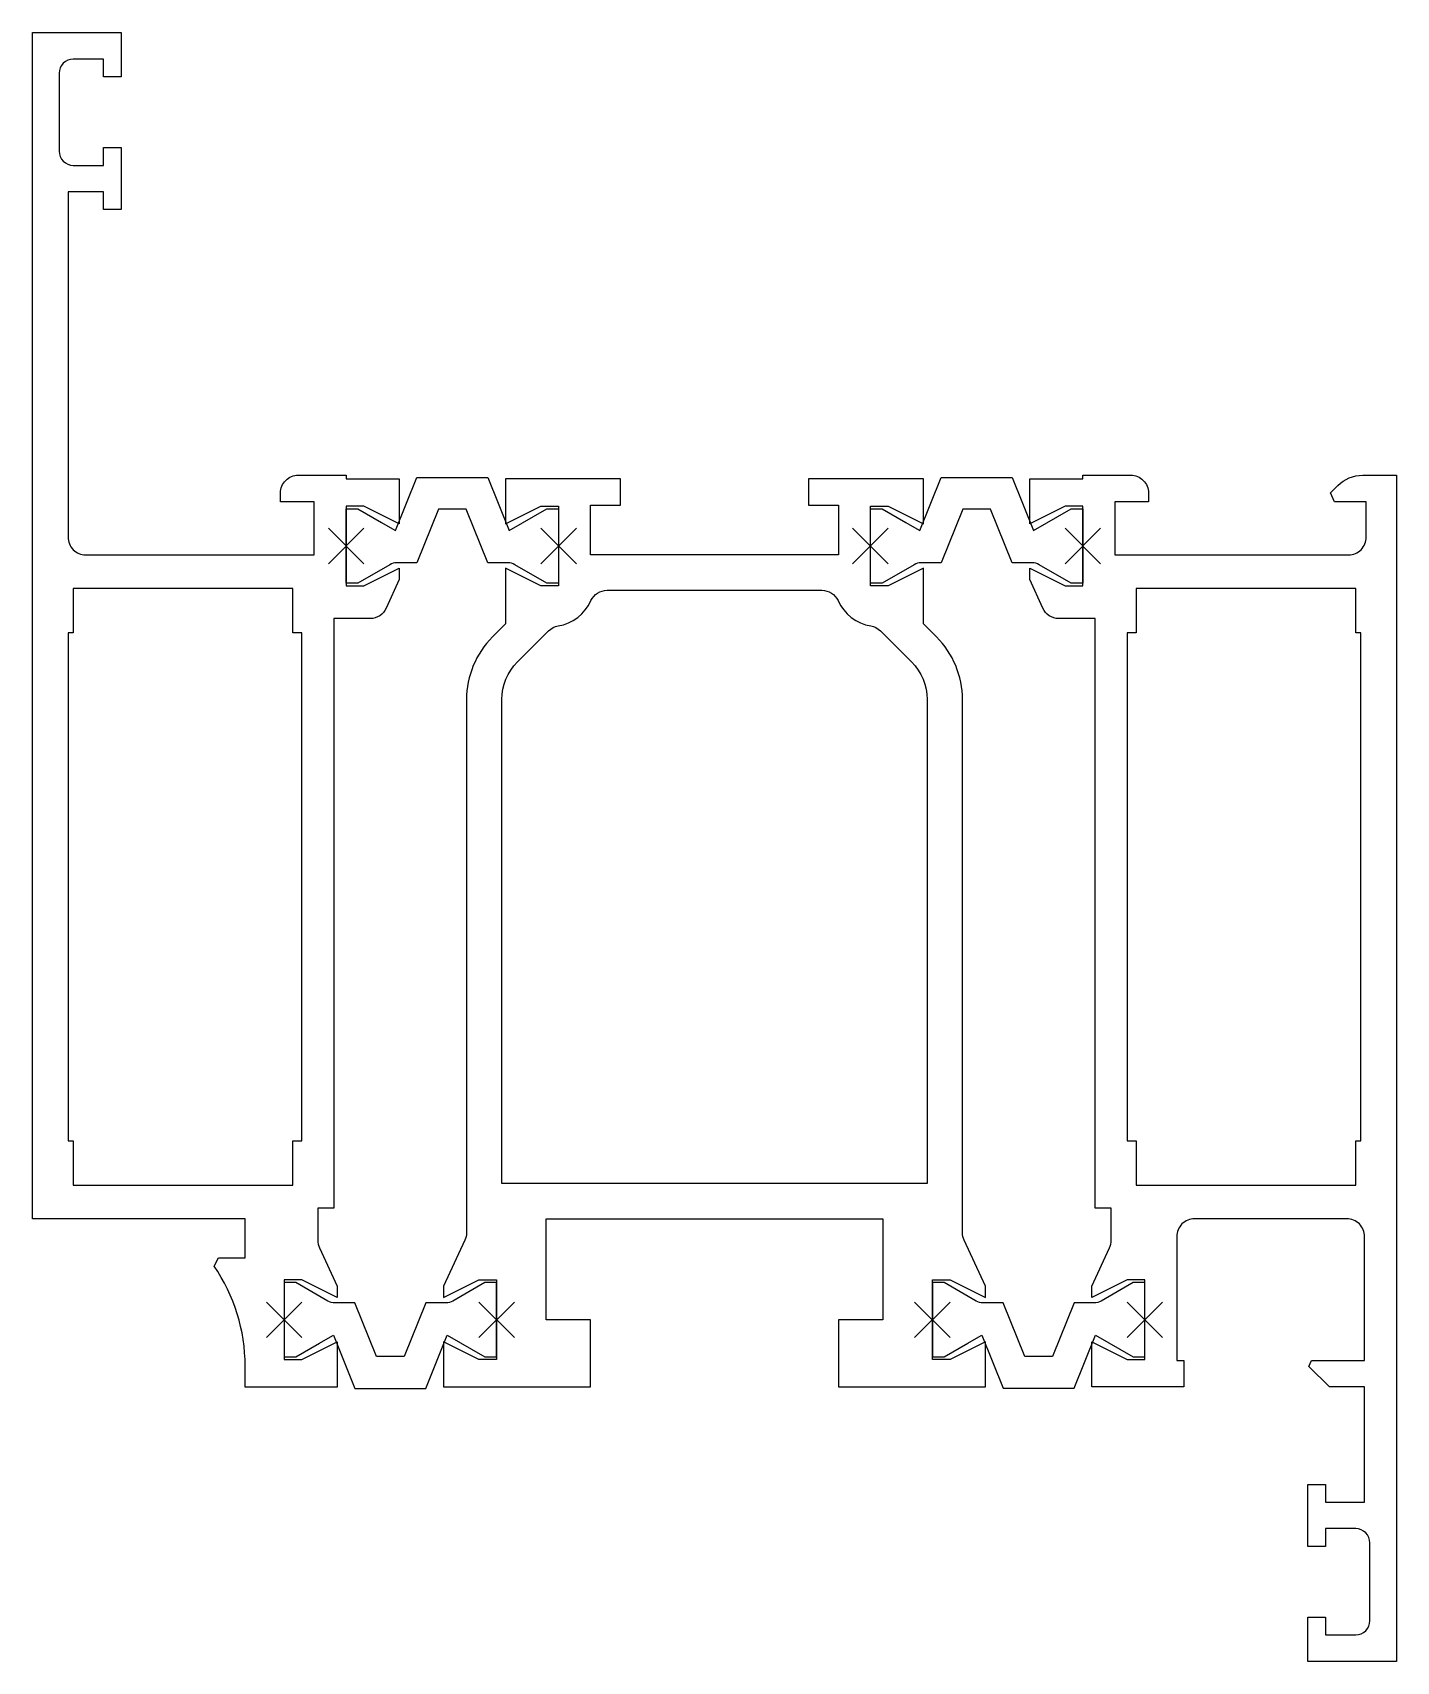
# Model space of a CAD drawing. Header units: millimetres. Extents: x 0 to 77, y 0 to 92.
import ezdxf

# ---------------------------------------------------------------- set-up
doc = ezdxf.new("R2010")
doc.units = ezdxf.units.MM
doc.header["$PDMODE"] = 3
doc.header["$PDSIZE"] = 1
doc.layers.add('X_SNAP', color=7, linetype='Continuous', lineweight=0, plot=False)

msp = doc.modelspace()

# ---------------------------------------------------------------- linework, layer by layer
for points in [[(20.7, 66.799), (20.7, 64.249), (18.7, 65.249), (17.7, 65.249), (17.7, 60.749), (18.7, 60.749), (20.7, 61.749), (20.7, 61.099), (19.966, 59.485, -0.294108), (19.056, 58.899), (17, 58.899), (17, 25.599), (16.1, 25.599), (16.1, 23.78, 0.109518), (16.194, 23.357), (17.2, 21.199), (17.2, 20.549), (15.2, 21.549), (14.2, 21.549), (14.2, 17.049), (15.2, 17.049), (17.2, 18.049), (17.2, 15.499), (12, 15.499), (12, 16.682, 0.151177), (10.252, 22.33), (10.5, 22.799), (12, 22.799), (12, 24.999), (0, 24.999), (0, 91.999), (5, 91.999), (5, 89.499), (4, 89.499), (4, 90.499), (2.3, 90.499, 0.414214), (1.5, 89.699), (1.5, 85.299, 0.414214), (2.3, 84.499), (4, 84.499), (4, 85.499), (5, 85.499), (5, 81.999), (4, 81.999), (4, 82.999), (2, 82.999), (2, 63.499, 0.414214), (3, 62.499), (15.9, 62.499), (15.9, 65.499), (14, 65.499), (14, 65.999, -0.414214), (15, 66.999), (17.7, 66.999), (17.7, 66.799), (20.7, 66.799)], [(21.692, 62.049), (20.566, 62.049, 0.131652), (20.166, 61.942), (18.361, 60.9), (17.7, 60.9), (17.7, 65.1), (18.361, 65.1), (19.7, 64.326), (20.188, 64.044), (20.487, 63.871), (21.7, 66.874), (25.7, 66.874), (26.913, 63.871), (29.039, 65.1), (29.7, 65.1), (29.7, 60.9), (29.039, 60.9), (27.234, 61.942, 0.131652), (26.834, 62.049), (25.708, 62.049), (24.486, 65.074), (22.914, 65.074)], [(53.8, 21.202), (52.595, 23.786, -0.109518), (52.501, 24.209), (52.501, 54.328, 0.198912), (51.037, 57.864), (50.301, 58.6), (50.301, 61.75), (48.301, 60.75), (47.301, 60.75), (47.301, 65.25), (48.301, 65.25), (50.301, 64.25), (50.301, 66.8), (43.8, 66.8), (43.8, 65.3), (45.5, 65.3), (45.5, 62.5), (31.5, 62.5), (31.5, 65.3), (33.2, 65.3), (33.2, 66.8), (26.699, 66.8), (26.699, 64.25), (28.699, 65.25), (29.699, 65.25), (29.699, 60.75), (28.699, 60.75), (26.699, 61.75), (26.699, 61.1), (26.7, 61.1), (26.7, 58.6), (25.964, 57.864, 0.198912), (24.5, 54.328), (24.5, 24.209, -0.109518), (24.406, 23.786), (23.2, 21.2), (23.2, 20.55), (25.2, 21.55), (26.2, 21.55), (26.2, 17.05), (25.2, 17.05), (23.2, 18.05), (23.2, 15.5), (31.5, 15.5), (31.5, 19.3), (29, 19.3), (29, 25), (48, 25), (48, 19.3), (45.5, 19.3), (45.5, 15.5), (53.8, 15.5), (53.8, 18.05), (51.8, 17.05), (50.8, 17.05), (50.8, 21.55), (51.8, 21.55), (53.8, 20.55), (53.8, 21.202)], [(51.293, 62.05), (50.167, 62.05, 0.131652), (49.767, 61.942), (47.962, 60.9), (47.301, 60.9), (47.301, 65.1), (47.962, 65.1), (49.301, 64.327), (49.789, 64.044), (50.088, 63.872), (51.301, 66.875), (55.301, 66.875), (56.514, 63.872), (58.64, 65.1), (59.301, 65.1), (59.301, 60.9), (58.64, 60.9), (56.835, 61.942, 0.131652), (56.435, 62.05), (55.309, 62.05), (54.087, 65.075), (52.515, 65.075)], [(59.301, 66.8), (59.301, 67), (62.001, 67, -0.414214), (63.001, 66), (63.001, 65.5), (61.101, 65.5), (61.101, 62.5), (74.301, 62.5, 0.414214), (75.301, 63.5), (75.301, 65.5), (73.501, 65.5), (73.289, 66.012), (73.691, 66.414, -0.198912), (75.105, 67), (77.001, 67), (77.001, 0), (72.001, 0), (72.001, 2.5), (73.001, 2.5), (73.001, 1.5), (74.701, 1.5, 0.414214), (75.501, 2.3), (75.501, 6.7, 0.414214), (74.701, 7.5), (73.001, 7.5), (73.001, 6.5), (72.001, 6.5), (72.001, 10), (73.001, 10), (73.001, 9), (75.201, 9), (75.201, 15.5), (73.218, 15.5), (72.06, 16.659), (72.201, 17), (75.201, 17), (75.201, 24, 0.414214), (74.201, 25), (65.601, 25, 0.414214), (64.601, 24), (64.601, 17), (65.001, 17), (65.001, 15.5), (59.801, 15.5), (59.801, 18.05), (61.801, 17.05), (62.801, 17.05), (62.801, 21.55), (61.801, 21.55), (59.801, 20.55), (59.801, 21.2), (60.807, 23.358, 0.109518), (60.901, 23.781), (60.901, 25.6), (60.001, 25.6), (60.001, 58.9), (57.945, 58.9, -0.294108), (57.035, 59.486), (56.301, 61.1), (56.301, 61.75), (58.301, 60.75), (59.301, 60.75), (59.301, 65.25), (58.301, 65.25), (56.301, 64.25), (56.301, 66.8), (59.301, 66.8)], [(27.379, 56.45), (29.136, 58.207, -0.154989), (29.674, 58.486, 0.248244), (31.525, 59.914, -0.293963), (32.436, 60.5), (44.566, 60.5, -0.293963), (45.476, 59.914, 0.248244), (47.327, 58.486, -0.154989), (47.865, 58.207), (49.622, 56.45, -0.198912), (50.501, 54.328), (50.501, 27), (26.5, 27), (26.5, 54.328, -0.198912), (27.379, 56.45)], [(18.192, 20.249), (17.066, 20.249, -0.131652), (16.666, 20.356), (14.861, 21.399), (14.2, 21.399), (14.2, 17.199), (14.861, 17.199), (16.2, 17.972), (16.688, 18.254), (16.987, 18.427), (18.2, 15.424), (22.2, 15.424), (23.413, 18.427), (25.539, 17.199), (26.2, 17.199), (26.2, 21.399), (25.539, 21.399), (23.734, 20.356, -0.131652), (23.334, 20.249), (22.208, 20.249), (20.986, 17.224), (19.414, 17.224)], [(54.792, 20.25), (53.666, 20.25, -0.131652), (53.266, 20.357), (51.461, 21.399), (50.8, 21.399), (50.8, 17.199), (51.461, 17.199), (52.8, 17.972), (53.288, 18.255), (53.587, 18.427), (54.8, 15.425), (58.8, 15.425), (60.013, 18.427), (62.139, 17.199), (62.8, 17.199), (62.8, 21.399), (62.139, 21.399), (60.334, 20.357, -0.131652), (59.934, 20.25), (58.808, 20.25), (57.586, 17.225), (56.014, 17.225)]]:
    msp.add_lwpolyline(points, format="xyb", close=True)
for points in [[(14.7, 60.599), (2.3, 60.599), (2.3, 58.099), (2, 58.099), (2, 29.399), (2.3, 29.399), (2.3, 26.899), (14.7, 26.899), (14.7, 29.399), (15.2, 29.399), (15.2, 58.099), (14.7, 58.099), (14.7, 60.599)], [(74.701, 26.9), (74.701, 29.4), (75.001, 29.4), (75.001, 58.1), (74.701, 58.1), (74.701, 60.6), (62.301, 60.6), (62.301, 58.1), (61.801, 58.1), (61.801, 29.4), (62.301, 29.4), (62.301, 26.9), (74.701, 26.9)]]:
    msp.add_lwpolyline(points, close=True)
at = {"layer": 'X_SNAP'}
for p in [(17.7, 63), (17.7, 63), (17.7, 63), (29.7, 63), (29.7, 63), (29.7, 63), (47.301, 63), (47.301, 63), (47.301, 63), (59.301, 63), (59.301, 63), (59.301, 63), (14.2, 19.299), (14.2, 19.299), (14.2, 19.299), (26.2, 19.299), (26.2, 19.299), (26.2, 19.299), (50.8, 19.299), (50.8, 19.299), (50.8, 19.299), (62.8, 19.299), (62.8, 19.299), (62.8, 19.299)]:
    msp.add_point(p, dxfattribs=at)

doc.saveas('drawing.dxf')
